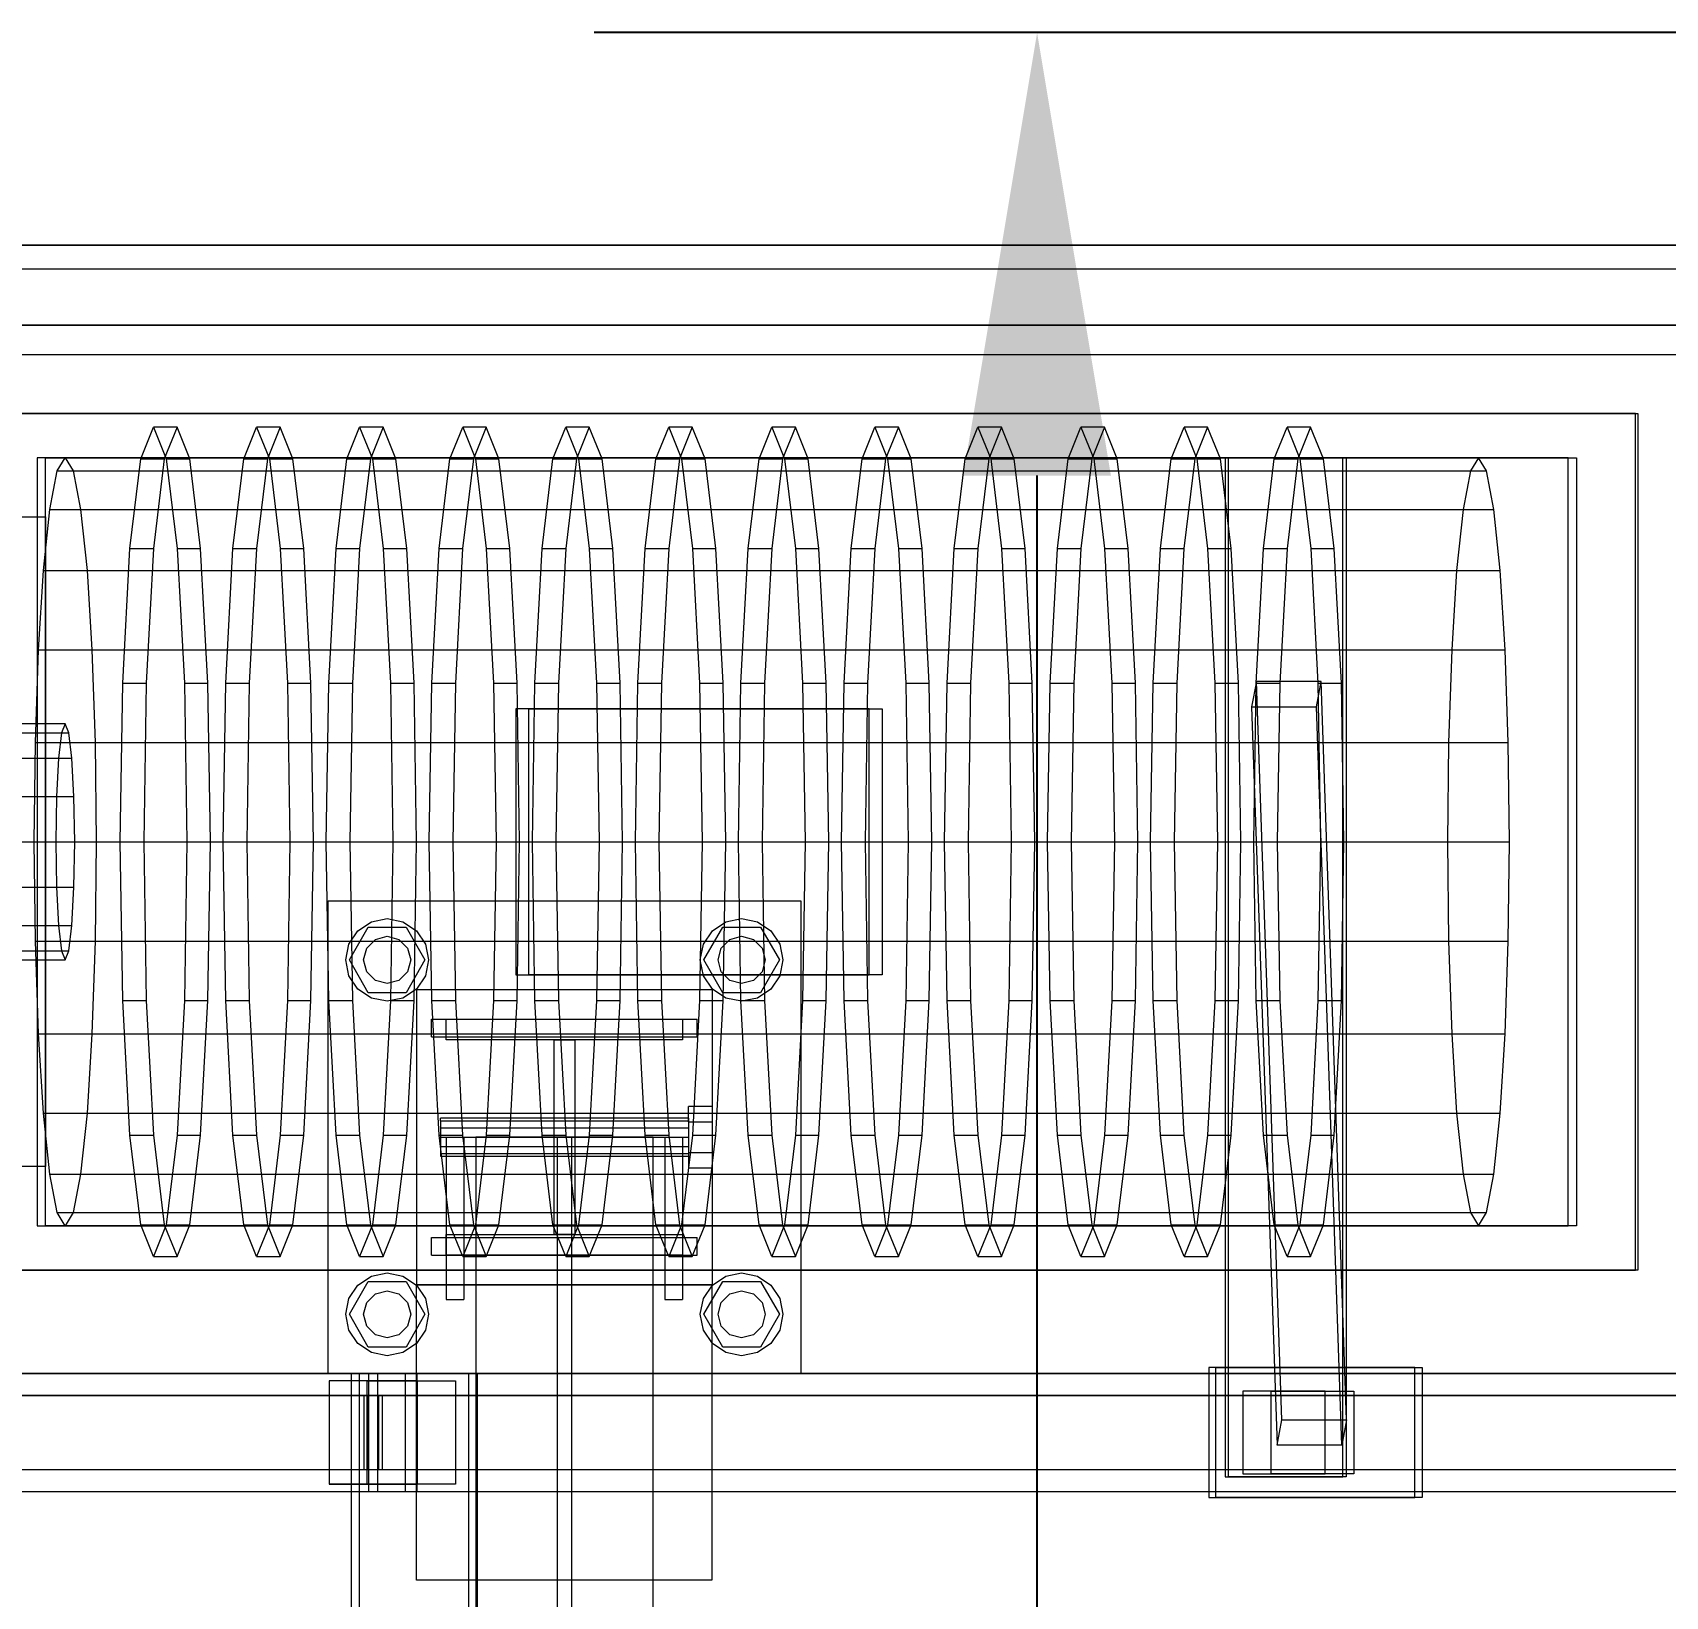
# Model space of a CAD drawing. Header units: millimetres. Extents: x -1970 to 34302, y -65268 to 6837.
# Drawn here: x 31088 to 31641, y -17726 to -17196 of the extents above; entities that cross this region are included whole.
import ezdxf

# ---------------------------------------------------------------- set-up
doc = ezdxf.new("R2010")
doc.units = ezdxf.units.MM
doc.layers.add('COTAS_P', color=1, linetype='Continuous', lineweight=0)
doc.layers.add('superior_C07', color=7, linetype='Continuous', lineweight=0)
doc.dimstyles.new('R19_100', dxfattribs={"dimtxt": 250, "dimasz": 150, "dimexe": 150, "dimexo": 80, "dimgap": 100, "dimtad": 1, "dimtih": 1, "dimtoh": 1, "dimdsep": 46, "dimcen": 0.09, "dimadec": 0, "dimazin": 0, "dimtfac": 1, "dimtdec": 4, "dimtofl": 0, "dimtmove": 0, "dimatfit": 3, "dimfxl": 1, "dimtolj": 1, "dimtzin": 0, "dimarcsym": 0})

# ---------------------------------------------------------------- blocks, each defined once
blk = doc.blocks.new('*D33')
at = {"layer": 'COTAS_P', "color": 0, "lineweight": -2, "transparency": 16777216}
for p, q in [((32048.08, -17196), (31278.08, -17196)), ((31428.08, -18654), (31428.08, -17346)), ((32048.08, -18804), (31278.08, -18804))]:
    blk.add_line(p, q, dxfattribs=at)
at = {"layer": 'COTAS_P', "color": 0, "transparency": 16777216}
for points in [[(31403.08, -17346), (31453.08, -17346), (31428.08, -17196)], [(31403.08, -18654), (31453.08, -18654), (31428.08, -18804)]]:
    blk.add_solid(points, dxfattribs=at)
at = {"layer": 'Defpoints', "color": 0, "transparency": 16777216}
for p in [(31428.08, -17196), (32128.08, -17196), (32128.08, -18804)]:
    blk.add_point(p, dxfattribs=at)

msp = doc.modelspace()

# ---------------------------------------------------------------- linework, layer by layer
at = {"layer": 'superior_C07'}
for p, q in [((30978.307, -17268), (31927.016, -17268)), ((31969.15, -17268), (31020.441, -17268)), ((30978.307, -17276), (31927.016, -17276)), ((31020.441, -17276), (31969.15, -17276)), ((30984.196, -17295), (31923.267, -17295)), ((31924.713, -17295), (30985.641, -17295)), ((31008.494, -17295), (31963.603, -17295)), ((31964.563, -17295), (31009.454, -17295)), ((30984.196, -17305), (31923.267, -17305)), ((30985.641, -17305), (31924.713, -17305)), ((31008.494, -17305), (31963.603, -17305)), ((31009.454, -17305), (31964.563, -17305)), ((31630.64, -17325), (30873.104, -17325)), ((30873.909, -17325), (31631.445, -17325)), ((31630.64, -17615), (31630.64, -17325)), ((31630.64, -17325), (31631.445, -17325)), ((31631.445, -17325), (31631.445, -17615)), ((31124.63, -17340.287), (31128.953, -17329.6)), ((31128.953, -17329.6), (31133.276, -17340.287)), ((31136.927, -17329.6), (31128.953, -17329.6)), ((31136.927, -17329.6), (31132.604, -17340.287)), ((31141.25, -17340.287), (31136.927, -17329.6)), ((31159.516, -17340.287), (31163.839, -17329.6)), ((31163.839, -17329.6), (31168.162, -17340.287)), ((31171.813, -17329.6), (31163.839, -17329.6)), ((31171.813, -17329.6), (31167.49, -17340.287)), ((31176.136, -17340.287), (31171.813, -17329.6)), ((31194.403, -17340.287), (31198.726, -17329.6)), ((31198.726, -17329.6), (31203.049, -17340.287)), ((31206.7, -17329.6), (31198.726, -17329.6)), ((31206.7, -17329.6), (31202.377, -17340.287)), ((31211.023, -17340.287), (31206.7, -17329.6)), ((31229.289, -17340.287), (31233.612, -17329.6)), ((31233.612, -17329.6), (31237.935, -17340.287)), ((31241.586, -17329.6), (31233.612, -17329.6)), ((31241.586, -17329.6), (31237.263, -17340.287)), ((31245.909, -17340.287), (31241.586, -17329.6)), ((31264.176, -17340.287), (31268.499, -17329.6)), ((31268.499, -17329.6), (31272.822, -17340.287)), ((31276.473, -17329.6), (31268.499, -17329.6)), ((31276.473, -17329.6), (31272.15, -17340.287)), ((31280.796, -17340.287), (31276.473, -17329.6)), ((31299.062, -17340.287), (31303.385, -17329.6)), ((31303.385, -17329.6), (31307.708, -17340.287)), ((31311.36, -17329.6), (31303.385, -17329.6)), ((31311.36, -17329.6), (31307.037, -17340.287)), ((31315.683, -17340.287), (31311.36, -17329.6)), ((31333.949, -17340.287), (31338.272, -17329.6)), ((31338.272, -17329.6), (31342.595, -17340.287)), ((31346.246, -17329.6), (31338.272, -17329.6)), ((31346.246, -17329.6), (31341.923, -17340.287)), ((31350.569, -17340.287), (31346.246, -17329.6)), ((31368.836, -17340.287), (31373.159, -17329.6)), ((31373.159, -17329.6), (31377.482, -17340.287)), ((31381.133, -17329.6), (31373.159, -17329.6)), ((31381.133, -17329.6), (31376.81, -17340.287)), ((31385.456, -17340.287), (31381.133, -17329.6)), ((31403.722, -17340.287), (31408.045, -17329.6)), ((31408.045, -17329.6), (31412.368, -17340.287)), ((31416.019, -17329.6), (31408.045, -17329.6)), ((31416.019, -17329.6), (31411.696, -17340.287)), ((31420.342, -17340.287), (31416.019, -17329.6)), ((31438.609, -17340.287), (31442.932, -17329.6)), ((31442.932, -17329.6), (31447.255, -17340.287)), ((31450.906, -17329.6), (31442.932, -17329.6)), ((31450.906, -17329.6), (31446.583, -17340.287)), ((31455.229, -17340.287), (31450.906, -17329.6)), ((31473.495, -17340.287), (31477.818, -17329.6)), ((31477.818, -17329.6), (31482.141, -17340.287)), ((31485.792, -17329.6), (31477.818, -17329.6)), ((31485.792, -17329.6), (31481.469, -17340.287)), ((31490.115, -17340.287), (31485.792, -17329.6)), ((31508.382, -17340.287), (31512.705, -17329.6)), ((31512.705, -17329.6), (31517.028, -17340.287)), ((31520.679, -17329.6), (31512.705, -17329.6)), ((31520.679, -17329.6), (31516.356, -17340.287)), ((31525.002, -17340.287), (31520.679, -17329.6)), ((31607.889, -17340), (31089.575, -17340)), ((31089.575, -17340), (31089.575, -17600)), ((31092.391, -17340), (31089.575, -17340)), ((31092.391, -17600), (31092.391, -17340)), ((31092.391, -17340), (31610.705, -17340)), ((31093.82, -17357.417), (31096.343, -17344.43)), ((31096.343, -17344.43), (31099.05, -17340)), ((31096.343, -17344.43), (31574.787, -17344.43)), ((31099.05, -17340), (31101.757, -17344.43)), ((31577.494, -17340), (31099.05, -17340)), ((31101.757, -17344.43), (31104.28, -17357.417)), ((31101.757, -17344.43), (31580.201, -17344.43)), ((31120.965, -17370.722), (31124.63, -17340.287)), ((31124.63, -17340.287), (31132.604, -17340.287)), ((31132.604, -17340.287), (31128.939, -17370.722)), ((31133.276, -17340.287), (31136.941, -17370.722)), ((31133.276, -17340.287), (31141.25, -17340.287)), ((31144.915, -17370.722), (31141.25, -17340.287)), ((31155.851, -17370.722), (31159.516, -17340.287)), ((31159.516, -17340.287), (31167.49, -17340.287)), ((31167.49, -17340.287), (31163.826, -17370.722)), ((31168.162, -17340.287), (31171.827, -17370.722)), ((31168.162, -17340.287), (31176.136, -17340.287)), ((31179.801, -17370.722), (31176.136, -17340.287)), ((31190.738, -17370.722), (31194.403, -17340.287)), ((31194.403, -17340.287), (31202.377, -17340.287)), ((31202.377, -17340.287), (31198.712, -17370.722)), ((31203.049, -17340.287), (31206.714, -17370.722)), ((31203.049, -17340.287), (31211.023, -17340.287)), ((31214.688, -17370.722), (31211.023, -17340.287)), ((31225.625, -17370.722), (31229.289, -17340.287)), ((31229.289, -17340.287), (31237.263, -17340.287)), ((31237.263, -17340.287), (31233.599, -17370.722)), ((31237.935, -17340.287), (31241.6, -17370.722)), ((31237.935, -17340.287), (31245.909, -17340.287)), ((31249.574, -17370.722), (31245.909, -17340.287)), ((31260.511, -17370.722), (31264.176, -17340.287)), ((31264.176, -17340.287), (31272.15, -17340.287)), ((31272.15, -17340.287), (31268.485, -17370.722)), ((31272.822, -17340.287), (31276.487, -17370.722)), ((31272.822, -17340.287), (31280.796, -17340.287)), ((31284.461, -17370.722), (31280.796, -17340.287)), ((31295.398, -17370.722), (31299.062, -17340.287)), ((31299.062, -17340.287), (31307.037, -17340.287)), ((31307.037, -17340.287), (31303.372, -17370.722)), ((31307.708, -17340.287), (31311.373, -17370.722)), ((31307.708, -17340.287), (31315.683, -17340.287)), ((31319.347, -17370.722), (31315.683, -17340.287)), ((31330.284, -17370.722), (31333.949, -17340.287)), ((31333.949, -17340.287), (31341.923, -17340.287)), ((31341.923, -17340.287), (31338.258, -17370.722)), ((31342.595, -17340.287), (31346.26, -17370.722)), ((31342.595, -17340.287), (31350.569, -17340.287)), ((31354.234, -17370.722), (31350.569, -17340.287)), ((31365.171, -17370.722), (31368.836, -17340.287)), ((31368.836, -17340.287), (31376.81, -17340.287)), ((31376.81, -17340.287), (31373.145, -17370.722)), ((31377.482, -17340.287), (31381.146, -17370.722)), ((31377.482, -17340.287), (31385.456, -17340.287)), ((31389.12, -17370.722), (31385.456, -17340.287)), ((31400.057, -17370.722), (31403.722, -17340.287)), ((31403.722, -17340.287), (31411.696, -17340.287)), ((31411.696, -17340.287), (31408.031, -17370.722)), ((31412.368, -17340.287), (31416.033, -17370.722)), ((31412.368, -17340.287), (31420.342, -17340.287)), ((31424.007, -17370.722), (31420.342, -17340.287)), ((31434.944, -17370.722), (31438.609, -17340.287)), ((31438.609, -17340.287), (31446.583, -17340.287)), ((31446.583, -17340.287), (31442.918, -17370.722)), ((31447.255, -17340.287), (31450.919, -17370.722)), ((31447.255, -17340.287), (31455.229, -17340.287)), ((31458.893, -17370.722), (31455.229, -17340.287)), ((31469.83, -17370.722), (31473.495, -17340.287)), ((31473.495, -17340.287), (31481.469, -17340.287)), ((31481.469, -17340.287), (31477.804, -17370.722)), ((31482.141, -17340.287), (31485.806, -17370.722)), ((31482.141, -17340.287), (31490.115, -17340.287)), ((31493.78, -17370.722), (31490.115, -17340.287)), ((31531.608, -17340), (31491.738, -17340)), ((31491.738, -17340), (31491.738, -17685)), ((31492.864, -17340), (31491.738, -17340)), ((31492.864, -17685), (31492.864, -17340)), ((31492.864, -17340), (31532.734, -17340)), ((31504.717, -17370.722), (31508.382, -17340.287)), ((31508.382, -17340.287), (31516.356, -17340.287)), ((31516.356, -17340.287), (31512.691, -17370.722)), ((31517.028, -17340.287), (31520.692, -17370.722)), ((31517.028, -17340.287), (31525.002, -17340.287)), ((31528.667, -17370.722), (31525.002, -17340.287)), ((31531.608, -17685), (31531.608, -17340)), ((31531.608, -17340), (31532.734, -17340)), ((31532.734, -17340), (31532.734, -17685)), ((31574.787, -17344.43), (31572.264, -17357.417)), ((31577.494, -17340), (31574.787, -17344.43)), ((31580.201, -17344.43), (31577.494, -17340)), ((31582.724, -17357.417), (31580.201, -17344.43)), ((31607.889, -17600), (31607.889, -17340)), ((31607.889, -17340), (31610.705, -17340)), ((31610.705, -17340), (31610.705, -17600)), ((30893.039, -17360), (31092.391, -17360)), ((31087.402, -17360), (31092.391, -17360)), ((31091.654, -17378.076), (31093.82, -17357.417)), ((31092.391, -17360), (31092.391, -17580)), ((31093.82, -17357.417), (31572.264, -17357.417)), ((31104.28, -17357.417), (31106.446, -17378.076)), ((31104.28, -17357.417), (31582.724, -17357.417)), ((31572.264, -17357.417), (31570.098, -17378.076)), ((31584.89, -17378.076), (31582.724, -17357.417)), ((31118.516, -17416.271), (31120.965, -17370.722)), ((31120.965, -17370.722), (31128.939, -17370.722)), ((31128.939, -17370.722), (31126.49, -17416.271)), ((31136.941, -17370.722), (31139.389, -17416.271)), ((31136.941, -17370.722), (31144.915, -17370.722)), ((31147.364, -17416.271), (31144.915, -17370.722)), ((31153.403, -17416.271), (31155.851, -17370.722)), ((31155.851, -17370.722), (31163.826, -17370.722)), ((31163.826, -17370.722), (31161.377, -17416.271)), ((31171.827, -17370.722), (31174.276, -17416.271)), ((31171.827, -17370.722), (31179.801, -17370.722)), ((31182.25, -17416.271), (31179.801, -17370.722)), ((31188.289, -17416.271), (31190.738, -17370.722)), ((31190.738, -17370.722), (31198.712, -17370.722)), ((31198.712, -17370.722), (31196.263, -17416.271)), ((31206.714, -17370.722), (31209.163, -17416.271)), ((31206.714, -17370.722), (31214.688, -17370.722)), ((31217.137, -17416.271), (31214.688, -17370.722)), ((31223.176, -17416.271), (31225.625, -17370.722)), ((31225.625, -17370.722), (31233.599, -17370.722)), ((31233.599, -17370.722), (31231.15, -17416.271)), ((31241.6, -17370.722), (31244.049, -17416.271)), ((31241.6, -17370.722), (31249.574, -17370.722)), ((31252.023, -17416.271), (31249.574, -17370.722)), ((31258.062, -17416.271), (31260.511, -17370.722)), ((31260.511, -17370.722), (31268.485, -17370.722)), ((31268.485, -17370.722), (31266.036, -17416.271)), ((31276.487, -17370.722), (31278.936, -17416.271)), ((31276.487, -17370.722), (31284.461, -17370.722)), ((31286.91, -17416.271), (31284.461, -17370.722)), ((31292.949, -17416.271), (31295.398, -17370.722)), ((31295.398, -17370.722), (31303.372, -17370.722)), ((31303.372, -17370.722), (31300.923, -17416.271)), ((31311.373, -17370.722), (31313.822, -17416.271)), ((31311.373, -17370.722), (31319.347, -17370.722)), ((31321.796, -17416.271), (31319.347, -17370.722)), ((31327.835, -17416.271), (31330.284, -17370.722)), ((31330.284, -17370.722), (31338.258, -17370.722)), ((31338.258, -17370.722), (31335.809, -17416.271)), ((31346.26, -17370.722), (31348.709, -17416.271)), ((31346.26, -17370.722), (31354.234, -17370.722)), ((31356.683, -17416.271), (31354.234, -17370.722)), ((31362.722, -17416.271), (31365.171, -17370.722)), ((31365.171, -17370.722), (31373.145, -17370.722)), ((31373.145, -17370.722), (31370.696, -17416.271)), ((31381.146, -17370.722), (31383.595, -17416.271)), ((31381.146, -17370.722), (31389.12, -17370.722)), ((31391.569, -17416.271), (31389.12, -17370.722)), ((31397.608, -17416.271), (31400.057, -17370.722)), ((31400.057, -17370.722), (31408.031, -17370.722)), ((31408.031, -17370.722), (31405.582, -17416.271)), ((31416.033, -17370.722), (31418.482, -17416.271)), ((31416.033, -17370.722), (31424.007, -17370.722)), ((31426.456, -17416.271), (31424.007, -17370.722)), ((31432.495, -17416.271), (31434.944, -17370.722)), ((31434.944, -17370.722), (31442.918, -17370.722)), ((31442.918, -17370.722), (31440.469, -17416.271)), ((31450.919, -17370.722), (31453.368, -17416.271)), ((31450.919, -17370.722), (31458.893, -17370.722)), ((31461.342, -17416.271), (31458.893, -17370.722)), ((31467.381, -17416.271), (31469.83, -17370.722)), ((31469.83, -17370.722), (31477.804, -17370.722)), ((31477.804, -17370.722), (31475.355, -17416.271)), ((31485.806, -17370.722), (31488.255, -17416.271)), ((31485.806, -17370.722), (31493.78, -17370.722)), ((31496.229, -17416.271), (31493.78, -17370.722)), ((31502.268, -17416.271), (31504.717, -17370.722)), ((31504.717, -17370.722), (31512.691, -17370.722)), ((31512.691, -17370.722), (31510.242, -17416.271)), ((31520.692, -17370.722), (31523.141, -17416.271)), ((31520.692, -17370.722), (31528.667, -17370.722)), ((31531.115, -17416.271), (31528.667, -17370.722)), ((31089.992, -17405), (31091.654, -17378.076)), ((31091.654, -17378.076), (31570.098, -17378.076)), ((31106.446, -17378.076), (31108.109, -17405)), ((31106.446, -17378.076), (31584.89, -17378.076)), ((31570.098, -17378.076), (31568.435, -17405)), ((31586.552, -17405), (31584.89, -17378.076)), ((31088.947, -17436.354), (31089.992, -17405)), ((31089.992, -17405), (31568.435, -17405)), ((31108.109, -17405), (31109.153, -17436.354)), ((31108.109, -17405), (31586.552, -17405)), ((31568.435, -17405), (31567.391, -17436.354)), ((31587.597, -17436.354), (31586.552, -17405)), ((31117.656, -17470), (31118.516, -17416.271)), ((31118.516, -17416.271), (31126.49, -17416.271)), ((31126.49, -17416.271), (31125.63, -17470)), ((31139.389, -17416.271), (31140.249, -17470)), ((31139.389, -17416.271), (31147.364, -17416.271)), ((31148.223, -17470), (31147.364, -17416.271)), ((31152.543, -17470), (31153.403, -17416.271)), ((31153.403, -17416.271), (31161.377, -17416.271)), ((31161.377, -17416.271), (31160.517, -17470)), ((31174.276, -17416.271), (31175.136, -17470)), ((31174.276, -17416.271), (31182.25, -17416.271)), ((31183.11, -17470), (31182.25, -17416.271)), ((31187.429, -17470), (31188.289, -17416.271)), ((31188.289, -17416.271), (31196.263, -17416.271)), ((31196.263, -17416.271), (31195.403, -17470)), ((31209.163, -17416.271), (31210.022, -17470)), ((31209.163, -17416.271), (31217.137, -17416.271)), ((31217.996, -17470), (31217.137, -17416.271)), ((31222.316, -17470), (31223.176, -17416.271)), ((31223.176, -17416.271), (31231.15, -17416.271)), ((31231.15, -17416.271), (31230.29, -17470)), ((31244.049, -17416.271), (31244.909, -17470)), ((31244.049, -17416.271), (31252.023, -17416.271)), ((31252.883, -17470), (31252.023, -17416.271)), ((31257.202, -17470), (31258.062, -17416.271)), ((31258.062, -17416.271), (31266.036, -17416.271)), ((31266.036, -17416.271), (31265.176, -17470)), ((31278.936, -17416.271), (31279.795, -17470)), ((31278.936, -17416.271), (31286.91, -17416.271)), ((31287.77, -17470), (31286.91, -17416.271)), ((31292.089, -17470), (31292.949, -17416.271)), ((31292.949, -17416.271), (31300.923, -17416.271)), ((31300.923, -17416.271), (31300.063, -17470)), ((31313.822, -17416.271), (31314.682, -17470)), ((31313.822, -17416.271), (31321.796, -17416.271)), ((31322.656, -17470), (31321.796, -17416.271)), ((31326.975, -17470), (31327.835, -17416.271)), ((31327.835, -17416.271), (31335.809, -17416.271)), ((31335.809, -17416.271), (31334.949, -17470)), ((31348.709, -17416.271), (31349.569, -17470)), ((31348.709, -17416.271), (31356.683, -17416.271)), ((31357.543, -17470), (31356.683, -17416.271)), ((31361.862, -17470), (31362.722, -17416.271)), ((31362.722, -17416.271), (31370.696, -17416.271)), ((31370.696, -17416.271), (31369.836, -17470)), ((31383.595, -17416.271), (31384.455, -17470)), ((31383.595, -17416.271), (31391.569, -17416.271)), ((31392.429, -17470), (31391.569, -17416.271)), ((31396.748, -17470), (31397.608, -17416.271)), ((31397.608, -17416.271), (31405.582, -17416.271)), ((31405.582, -17416.271), (31404.723, -17470)), ((31418.482, -17416.271), (31419.342, -17470)), ((31418.482, -17416.271), (31426.456, -17416.271)), ((31427.316, -17470), (31426.456, -17416.271)), ((31431.635, -17470), (31432.495, -17416.271)), ((31432.495, -17416.271), (31440.469, -17416.271)), ((31440.469, -17416.271), (31439.609, -17470)), ((31453.368, -17416.271), (31454.228, -17470)), ((31453.368, -17416.271), (31461.342, -17416.271)), ((31462.202, -17470), (31461.342, -17416.271)), ((31466.522, -17470), (31467.381, -17416.271)), ((31467.381, -17416.271), (31475.355, -17416.271)), ((31475.355, -17416.271), (31474.496, -17470)), ((31488.255, -17416.271), (31489.115, -17470)), ((31488.255, -17416.271), (31496.229, -17416.271)), ((31497.089, -17470), (31496.229, -17416.271)), ((31502.327, -17415.672), (31500.699, -17424.328)), ((31501.408, -17470), (31502.268, -17416.271)), ((31502.268, -17416.271), (31510.242, -17416.271)), ((31524.255, -17415.672), (31502.327, -17415.672)), ((31510.936, -17665.672), (31502.327, -17415.672)), ((31510.242, -17416.271), (31509.382, -17470)), ((31522.628, -17424.328), (31524.255, -17415.672)), ((31523.141, -17416.271), (31524.001, -17470)), ((31523.141, -17416.271), (31531.115, -17416.271)), ((31532.865, -17665.672), (31524.255, -17415.672)), ((31531.975, -17470), (31531.115, -17416.271)), ((31371.231, -17425), (31251.62, -17425)), ((31251.62, -17425), (31251.62, -17515)), ((31256.046, -17425), (31251.62, -17425)), ((31256.046, -17515), (31256.046, -17425)), ((31256.046, -17425), (31375.657, -17425)), ((31371.231, -17515), (31371.231, -17425)), ((31371.231, -17425), (31375.657, -17425)), ((31375.657, -17425), (31375.657, -17515)), ((31500.699, -17424.328), (31522.628, -17424.328)), ((31500.699, -17424.328), (31509.309, -17674.328)), ((31531.237, -17674.328), (31522.628, -17424.328)), ((31099.05, -17430), (31029.277, -17430)), ((31099.05, -17430), (31097.818, -17433.045)), ((31100.282, -17433.045), (31099.05, -17430)), ((31028.045, -17433.045), (31097.818, -17433.045)), ((31030.509, -17433.045), (31100.282, -17433.045)), ((31088.59, -17470), (31088.947, -17436.354)), ((31088.947, -17436.354), (31567.391, -17436.354)), ((31097.818, -17433.045), (31096.774, -17441.716)), ((31101.326, -17441.716), (31100.282, -17433.045)), ((31109.153, -17436.354), (31109.51, -17470)), ((31109.153, -17436.354), (31587.597, -17436.354)), ((31567.391, -17436.354), (31567.034, -17470)), ((31587.954, -17470), (31587.597, -17436.354)), ((31027.001, -17441.716), (31096.774, -17441.716)), ((31031.553, -17441.716), (31101.326, -17441.716)), ((31096.774, -17441.716), (31096.077, -17454.693)), ((31102.023, -17454.693), (31101.326, -17441.716)), ((31026.304, -17454.693), (31096.077, -17454.693)), ((31032.25, -17454.693), (31102.023, -17454.693)), ((31096.077, -17454.693), (31095.832, -17470)), ((31102.268, -17470), (31102.023, -17454.693)), ((31026.059, -17470), (31095.832, -17470)), ((31032.495, -17470), (31102.268, -17470)), ((31088.947, -17503.646), (31088.59, -17470)), ((31088.59, -17470), (31567.034, -17470)), ((31095.832, -17470), (31096.077, -17485.307)), ((31102.023, -17485.307), (31102.268, -17470)), ((31109.51, -17470), (31109.153, -17503.646)), ((31109.51, -17470), (31587.954, -17470)), ((31118.516, -17523.729), (31117.656, -17470)), ((31117.656, -17470), (31125.63, -17470)), ((31125.63, -17470), (31126.49, -17523.729)), ((31140.249, -17470), (31139.389, -17523.729)), ((31140.249, -17470), (31148.223, -17470)), ((31147.364, -17523.729), (31148.223, -17470)), ((31153.403, -17523.729), (31152.543, -17470)), ((31152.543, -17470), (31160.517, -17470)), ((31160.517, -17470), (31161.377, -17523.729)), ((31175.136, -17470), (31174.276, -17523.729)), ((31175.136, -17470), (31183.11, -17470)), ((31182.25, -17523.729), (31183.11, -17470)), ((31188.289, -17523.729), (31187.429, -17470)), ((31187.429, -17470), (31195.403, -17470)), ((31195.403, -17470), (31196.263, -17523.729)), ((31210.022, -17470), (31209.163, -17523.729)), ((31210.022, -17470), (31217.996, -17470)), ((31217.137, -17523.729), (31217.996, -17470)), ((31223.176, -17523.729), (31222.316, -17470)), ((31222.316, -17470), (31230.29, -17470)), ((31230.29, -17470), (31231.15, -17523.729)), ((31244.909, -17470), (31244.049, -17523.729)), ((31244.909, -17470), (31252.883, -17470)), ((31252.023, -17523.729), (31252.883, -17470)), ((31258.062, -17523.729), (31257.202, -17470)), ((31257.202, -17470), (31265.176, -17470)), ((31265.176, -17470), (31266.036, -17523.729)), ((31279.795, -17470), (31278.936, -17523.729)), ((31279.795, -17470), (31287.77, -17470)), ((31286.91, -17523.729), (31287.77, -17470)), ((31292.949, -17523.729), (31292.089, -17470)), ((31292.089, -17470), (31300.063, -17470)), ((31300.063, -17470), (31300.923, -17523.729)), ((31314.682, -17470), (31313.822, -17523.729)), ((31314.682, -17470), (31322.656, -17470)), ((31321.796, -17523.729), (31322.656, -17470)), ((31327.835, -17523.729), (31326.975, -17470)), ((31326.975, -17470), (31334.949, -17470)), ((31334.949, -17470), (31335.809, -17523.729)), ((31349.569, -17470), (31348.709, -17523.729)), ((31349.569, -17470), (31357.543, -17470)), ((31356.683, -17523.729), (31357.543, -17470)), ((31362.722, -17523.729), (31361.862, -17470)), ((31361.862, -17470), (31369.836, -17470)), ((31369.836, -17470), (31370.696, -17523.729)), ((31384.455, -17470), (31383.595, -17523.729)), ((31384.455, -17470), (31392.429, -17470)), ((31391.569, -17523.729), (31392.429, -17470)), ((31397.608, -17523.729), (31396.748, -17470)), ((31396.748, -17470), (31404.723, -17470)), ((31404.723, -17470), (31405.582, -17523.729)), ((31419.342, -17470), (31418.482, -17523.729)), ((31419.342, -17470), (31427.316, -17470)), ((31426.456, -17523.729), (31427.316, -17470)), ((31432.495, -17523.729), (31431.635, -17470)), ((31431.635, -17470), (31439.609, -17470)), ((31439.609, -17470), (31440.469, -17523.729)), ((31454.228, -17470), (31453.368, -17523.729)), ((31454.228, -17470), (31462.202, -17470)), ((31461.342, -17523.729), (31462.202, -17470)), ((31467.381, -17523.729), (31466.522, -17470)), ((31466.522, -17470), (31474.496, -17470)), ((31474.496, -17470), (31475.355, -17523.729)), ((31489.115, -17470), (31488.255, -17523.729)), ((31489.115, -17470), (31497.089, -17470)), ((31496.229, -17523.729), (31497.089, -17470)), ((31502.268, -17523.729), (31501.408, -17470)), ((31501.408, -17470), (31509.382, -17470)), ((31509.382, -17470), (31510.242, -17523.729)), ((31524.001, -17470), (31523.141, -17523.729)), ((31524.001, -17470), (31531.975, -17470)), ((31531.115, -17523.729), (31531.975, -17470)), ((31567.034, -17470), (31567.391, -17503.646)), ((31587.597, -17503.646), (31587.954, -17470)), ((31026.304, -17485.307), (31096.077, -17485.307)), ((31032.25, -17485.307), (31102.023, -17485.307)), ((31096.077, -17485.307), (31096.774, -17498.284)), ((31101.326, -17498.284), (31102.023, -17485.307)), ((31188.054, -17650), (31188.054, -17490)), ((31188.054, -17490), (31348.054, -17490)), ((31348.054, -17490), (31348.054, -17650)), ((31027.001, -17498.284), (31096.774, -17498.284)), ((31031.553, -17498.284), (31101.326, -17498.284)), ((31096.774, -17498.284), (31097.818, -17506.955)), ((31100.282, -17506.955), (31101.326, -17498.284)), ((31195.254, -17510), (31201.654, -17498.915)), ((31198.154, -17500.101), (31202.696, -17497.066)), ((31201.654, -17498.915), (31214.454, -17498.915)), ((31202.696, -17497.066), (31208.054, -17496)), ((31208.054, -17496), (31213.411, -17497.066)), ((31213.411, -17497.066), (31217.953, -17500.101)), ((31214.454, -17498.915), (31220.854, -17510)), ((31315.254, -17510), (31321.654, -17498.915)), ((31318.154, -17500.101), (31322.696, -17497.066)), ((31321.654, -17498.915), (31334.454, -17498.915)), ((31322.696, -17497.066), (31328.054, -17496)), ((31328.054, -17496), (31333.411, -17497.066)), ((31333.411, -17497.066), (31337.953, -17500.101)), ((31334.454, -17498.915), (31340.854, -17510)), ((31089.992, -17535), (31088.947, -17503.646)), ((31088.947, -17503.646), (31567.391, -17503.646)), ((31109.153, -17503.646), (31108.109, -17535)), ((31109.153, -17503.646), (31587.597, -17503.646)), ((31194.054, -17510), (31195.12, -17504.642)), ((31195.12, -17504.642), (31198.154, -17500.101)), ((31201.126, -17506), (31204.054, -17503.072)), ((31204.054, -17503.072), (31208.054, -17502)), ((31208.054, -17502), (31212.054, -17503.072)), ((31212.054, -17503.072), (31214.982, -17506)), ((31217.953, -17500.101), (31220.988, -17504.642)), ((31220.988, -17504.642), (31222.054, -17510)), ((31314.054, -17510), (31315.12, -17504.642)), ((31315.12, -17504.642), (31318.154, -17500.101)), ((31321.126, -17506), (31324.054, -17503.072)), ((31324.054, -17503.072), (31328.054, -17502)), ((31328.054, -17502), (31332.054, -17503.072)), ((31332.054, -17503.072), (31334.982, -17506)), ((31337.953, -17500.101), (31340.988, -17504.642)), ((31340.988, -17504.642), (31342.054, -17510)), ((31567.391, -17503.646), (31568.435, -17535)), ((31586.552, -17535), (31587.597, -17503.646)), ((31028.045, -17506.955), (31097.818, -17506.955)), ((31029.277, -17510), (31099.05, -17510)), ((31030.509, -17506.955), (31100.282, -17506.955)), ((31097.818, -17506.955), (31099.05, -17510)), ((31099.05, -17510), (31100.282, -17506.955)), ((31195.12, -17515.358), (31194.054, -17510)), ((31201.654, -17521.085), (31195.254, -17510)), ((31200.054, -17510), (31201.126, -17506)), ((31201.126, -17514), (31200.054, -17510)), ((31220.854, -17510), (31214.454, -17521.085)), ((31214.982, -17506), (31216.054, -17510)), ((31216.054, -17510), (31214.982, -17514)), ((31222.054, -17510), (31220.988, -17515.358)), ((31315.12, -17515.358), (31314.054, -17510)), ((31321.654, -17521.085), (31315.254, -17510)), ((31320.054, -17510), (31321.126, -17506)), ((31321.126, -17514), (31320.054, -17510)), ((31340.854, -17510), (31334.454, -17521.085)), ((31334.982, -17506), (31336.054, -17510)), ((31336.054, -17510), (31334.982, -17514)), ((31342.054, -17510), (31340.988, -17515.358)), ((31198.154, -17519.899), (31195.12, -17515.358)), ((31204.054, -17516.928), (31201.126, -17514)), ((31214.982, -17514), (31212.054, -17516.928)), ((31220.988, -17515.358), (31217.953, -17519.899)), ((31251.62, -17515), (31371.231, -17515)), ((31251.62, -17515), (31256.046, -17515)), ((31375.657, -17515), (31256.046, -17515)), ((31318.154, -17519.899), (31315.12, -17515.358)), ((31324.054, -17516.928), (31321.126, -17514)), ((31334.982, -17514), (31332.054, -17516.928)), ((31340.988, -17515.358), (31337.953, -17519.899)), ((31375.657, -17515), (31371.231, -17515)), ((31202.696, -17522.934), (31198.154, -17519.899)), ((31214.454, -17521.085), (31201.654, -17521.085)), ((31208.054, -17518), (31204.054, -17516.928)), ((31212.054, -17516.928), (31208.054, -17518)), ((31217.953, -17519.899), (31213.411, -17522.934)), ((31218.054, -17620), (31218.054, -17520)), ((31218.054, -17520), (31318.054, -17520)), ((31318.054, -17520), (31318.054, -17620)), ((31322.696, -17522.934), (31318.154, -17519.899)), ((31334.454, -17521.085), (31321.654, -17521.085)), ((31328.054, -17518), (31324.054, -17516.928)), ((31332.054, -17516.928), (31328.054, -17518)), ((31337.953, -17519.899), (31333.411, -17522.934)), ((31120.965, -17569.278), (31118.516, -17523.729)), ((31118.516, -17523.729), (31126.49, -17523.729)), ((31126.49, -17523.729), (31128.939, -17569.278)), ((31139.389, -17523.729), (31136.941, -17569.278)), ((31139.389, -17523.729), (31147.364, -17523.729)), ((31144.915, -17569.278), (31147.364, -17523.729)), ((31155.851, -17569.278), (31153.403, -17523.729)), ((31153.403, -17523.729), (31161.377, -17523.729)), ((31161.377, -17523.729), (31163.826, -17569.278)), ((31174.276, -17523.729), (31171.827, -17569.278)), ((31174.276, -17523.729), (31182.25, -17523.729)), ((31179.801, -17569.278), (31182.25, -17523.729)), ((31190.738, -17569.278), (31188.289, -17523.729)), ((31188.289, -17523.729), (31196.263, -17523.729)), ((31196.263, -17523.729), (31198.712, -17569.278)), ((31208.054, -17524), (31202.696, -17522.934)), ((31209.163, -17523.729), (31206.714, -17569.278)), ((31213.411, -17522.934), (31208.054, -17524)), ((31209.163, -17523.729), (31217.137, -17523.729)), ((31214.688, -17569.278), (31217.137, -17523.729)), ((31225.625, -17569.278), (31223.176, -17523.729)), ((31223.176, -17523.729), (31231.15, -17523.729)), ((31231.15, -17523.729), (31233.599, -17569.278)), ((31244.049, -17523.729), (31241.6, -17569.278)), ((31244.049, -17523.729), (31252.023, -17523.729)), ((31249.574, -17569.278), (31252.023, -17523.729)), ((31260.511, -17569.278), (31258.062, -17523.729)), ((31258.062, -17523.729), (31266.036, -17523.729)), ((31266.036, -17523.729), (31268.485, -17569.278)), ((31278.936, -17523.729), (31276.487, -17569.278)), ((31278.936, -17523.729), (31286.91, -17523.729)), ((31284.461, -17569.278), (31286.91, -17523.729)), ((31295.398, -17569.278), (31292.949, -17523.729)), ((31292.949, -17523.729), (31300.923, -17523.729)), ((31300.923, -17523.729), (31303.372, -17569.278)), ((31313.822, -17523.729), (31311.373, -17569.278)), ((31313.822, -17523.729), (31321.796, -17523.729)), ((31319.347, -17569.278), (31321.796, -17523.729)), ((31328.054, -17524), (31322.696, -17522.934)), ((31330.284, -17569.278), (31327.835, -17523.729)), ((31327.835, -17523.729), (31335.809, -17523.729)), ((31333.411, -17522.934), (31328.054, -17524)), ((31335.809, -17523.729), (31338.258, -17569.278)), ((31348.709, -17523.729), (31346.26, -17569.278)), ((31348.709, -17523.729), (31356.683, -17523.729)), ((31354.234, -17569.278), (31356.683, -17523.729)), ((31365.171, -17569.278), (31362.722, -17523.729)), ((31362.722, -17523.729), (31370.696, -17523.729)), ((31370.696, -17523.729), (31373.145, -17569.278)), ((31383.595, -17523.729), (31381.146, -17569.278)), ((31383.595, -17523.729), (31391.569, -17523.729)), ((31389.12, -17569.278), (31391.569, -17523.729)), ((31400.057, -17569.278), (31397.608, -17523.729)), ((31397.608, -17523.729), (31405.582, -17523.729)), ((31405.582, -17523.729), (31408.031, -17569.278)), ((31418.482, -17523.729), (31416.033, -17569.278)), ((31418.482, -17523.729), (31426.456, -17523.729)), ((31424.007, -17569.278), (31426.456, -17523.729)), ((31434.944, -17569.278), (31432.495, -17523.729)), ((31432.495, -17523.729), (31440.469, -17523.729)), ((31440.469, -17523.729), (31442.918, -17569.278)), ((31453.368, -17523.729), (31450.919, -17569.278)), ((31453.368, -17523.729), (31461.342, -17523.729)), ((31458.893, -17569.278), (31461.342, -17523.729)), ((31469.83, -17569.278), (31467.381, -17523.729)), ((31467.381, -17523.729), (31475.355, -17523.729)), ((31475.355, -17523.729), (31477.804, -17569.278)), ((31488.255, -17523.729), (31485.806, -17569.278)), ((31488.255, -17523.729), (31496.229, -17523.729)), ((31493.78, -17569.278), (31496.229, -17523.729)), ((31504.717, -17569.278), (31502.268, -17523.729)), ((31502.268, -17523.729), (31510.242, -17523.729)), ((31510.242, -17523.729), (31512.691, -17569.278)), ((31523.141, -17523.729), (31520.692, -17569.278)), ((31523.141, -17523.729), (31531.115, -17523.729)), ((31528.667, -17569.278), (31531.115, -17523.729)), ((31223.054, -17530), (31313.054, -17530)), ((31223.054, -17536), (31223.054, -17530)), ((31228.054, -17537), (31228.054, -17530)), ((31228.054, -17530), (31308.054, -17530)), ((31308.054, -17530), (31308.054, -17537)), ((31313.054, -17536), (31313.054, -17530)), ((31091.654, -17561.924), (31089.992, -17535)), ((31089.992, -17535), (31568.435, -17535)), ((31108.109, -17535), (31106.446, -17561.924)), ((31108.109, -17535), (31586.552, -17535)), ((31223.054, -17536), (31313.054, -17536)), ((31308.054, -17537), (31228.054, -17537)), ((31264.554, -17603), (31264.554, -17537)), ((31264.554, -17537), (31271.554, -17537)), ((31271.554, -17537), (31271.554, -17603)), ((31568.435, -17535), (31570.098, -17561.924)), ((31584.89, -17561.924), (31586.552, -17535)), ((31310.054, -17564.8), (31310.054, -17559.6)), ((31318.054, -17559.6), (31310.054, -17559.6)), ((31318.054, -17559.6), (31318.054, -17564.8)), ((31093.82, -17582.583), (31091.654, -17561.924)), ((31091.654, -17561.924), (31570.098, -17561.924)), ((31106.446, -17561.924), (31104.28, -17582.583)), ((31106.446, -17561.924), (31584.89, -17561.924)), ((31226.054, -17564.457), (31226.054, -17563.6)), ((31310.054, -17563.6), (31226.054, -17563.6)), ((31226.054, -17564.457), (31226.054, -17566.8)), ((31226.054, -17564.457), (31310.054, -17564.457)), ((31310.054, -17563.6), (31310.054, -17564.457)), ((31310.054, -17564.457), (31310.054, -17566.8)), ((31310.054, -17564.8), (31310.054, -17575.2)), ((31310.054, -17564.8), (31318.054, -17564.8)), ((31318.054, -17564.8), (31318.054, -17575.2)), ((31570.098, -17561.924), (31572.264, -17582.583)), ((31582.724, -17582.583), (31584.89, -17561.924)), ((31124.63, -17599.713), (31120.965, -17569.278)), ((31120.965, -17569.278), (31128.939, -17569.278)), ((31128.939, -17569.278), (31132.604, -17599.713)), ((31136.941, -17569.278), (31133.276, -17599.713)), ((31136.941, -17569.278), (31144.915, -17569.278)), ((31141.25, -17599.713), (31144.915, -17569.278)), ((31159.516, -17599.713), (31155.851, -17569.278)), ((31155.851, -17569.278), (31163.826, -17569.278)), ((31163.826, -17569.278), (31167.49, -17599.713)), ((31171.827, -17569.278), (31168.162, -17599.713)), ((31171.827, -17569.278), (31179.801, -17569.278)), ((31176.136, -17599.713), (31179.801, -17569.278)), ((31194.403, -17599.713), (31190.738, -17569.278)), ((31190.738, -17569.278), (31198.712, -17569.278)), ((31198.712, -17569.278), (31202.377, -17599.713)), ((31206.714, -17569.278), (31203.049, -17599.713)), ((31206.714, -17569.278), (31214.688, -17569.278)), ((31211.023, -17599.713), (31214.688, -17569.278)), ((31229.289, -17599.713), (31225.625, -17569.278)), ((31225.625, -17569.278), (31233.599, -17569.278)), ((31226.054, -17566.8), (31226.054, -17570)), ((31226.054, -17566.8), (31310.054, -17566.8)), ((31226.054, -17570), (31226.054, -17573.2)), ((31226.054, -17570), (31310.054, -17570)), ((31228.054, -17570), (31228.054, -17625)), ((31228.054, -17570), (31234.054, -17570)), ((31233.599, -17569.278), (31237.263, -17599.713)), ((31234.054, -17570), (31234.054, -17625)), ((31241.6, -17569.278), (31237.935, -17599.713)), ((31298.054, -17570), (31238.054, -17570)), ((31238.054, -17570), (31238.054, -18430)), ((31241.6, -17569.278), (31249.574, -17569.278)), ((31245.909, -17599.713), (31249.574, -17569.278)), ((31264.176, -17599.713), (31260.511, -17569.278)), ((31260.511, -17569.278), (31268.485, -17569.278)), ((31270.554, -17570), (31265.554, -17570)), ((31265.554, -17570), (31265.554, -18430)), ((31268.485, -17569.278), (31272.15, -17599.713)), ((31270.554, -18430), (31270.554, -17570)), ((31276.487, -17569.278), (31272.822, -17599.713)), ((31276.487, -17569.278), (31284.461, -17569.278)), ((31280.796, -17599.713), (31284.461, -17569.278)), ((31299.062, -17599.713), (31295.398, -17569.278)), ((31295.398, -17569.278), (31303.372, -17569.278)), ((31298.054, -18430), (31298.054, -17570)), ((31302.054, -17570), (31302.054, -17625)), ((31302.054, -17570), (31308.054, -17570)), ((31303.372, -17569.278), (31307.037, -17599.713)), ((31311.373, -17569.278), (31307.708, -17599.713)), ((31308.054, -17570), (31308.054, -17625)), ((31310.054, -17566.8), (31310.054, -17570)), ((31310.054, -17570), (31310.054, -17573.2)), ((31311.373, -17569.278), (31319.347, -17569.278)), ((31315.683, -17599.713), (31319.347, -17569.278)), ((31333.949, -17599.713), (31330.284, -17569.278)), ((31330.284, -17569.278), (31338.258, -17569.278)), ((31338.258, -17569.278), (31341.923, -17599.713)), ((31346.26, -17569.278), (31342.595, -17599.713)), ((31346.26, -17569.278), (31354.234, -17569.278)), ((31350.569, -17599.713), (31354.234, -17569.278)), ((31368.836, -17599.713), (31365.171, -17569.278)), ((31365.171, -17569.278), (31373.145, -17569.278)), ((31373.145, -17569.278), (31376.81, -17599.713)), ((31381.146, -17569.278), (31377.482, -17599.713)), ((31381.146, -17569.278), (31389.12, -17569.278)), ((31385.456, -17599.713), (31389.12, -17569.278)), ((31403.722, -17599.713), (31400.057, -17569.278)), ((31400.057, -17569.278), (31408.031, -17569.278)), ((31408.031, -17569.278), (31411.696, -17599.713)), ((31416.033, -17569.278), (31412.368, -17599.713)), ((31416.033, -17569.278), (31424.007, -17569.278)), ((31420.342, -17599.713), (31424.007, -17569.278)), ((31438.609, -17599.713), (31434.944, -17569.278)), ((31434.944, -17569.278), (31442.918, -17569.278)), ((31442.918, -17569.278), (31446.583, -17599.713)), ((31450.919, -17569.278), (31447.255, -17599.713)), ((31450.919, -17569.278), (31458.893, -17569.278)), ((31455.229, -17599.713), (31458.893, -17569.278)), ((31473.495, -17599.713), (31469.83, -17569.278)), ((31469.83, -17569.278), (31477.804, -17569.278)), ((31477.804, -17569.278), (31481.469, -17599.713)), ((31485.806, -17569.278), (31482.141, -17599.713)), ((31485.806, -17569.278), (31493.78, -17569.278)), ((31490.115, -17599.713), (31493.78, -17569.278)), ((31508.382, -17599.713), (31504.717, -17569.278)), ((31504.717, -17569.278), (31512.691, -17569.278)), ((31512.691, -17569.278), (31516.356, -17599.713)), ((31520.692, -17569.278), (31517.028, -17599.713)), ((31520.692, -17569.278), (31528.667, -17569.278)), ((31525.002, -17599.713), (31528.667, -17569.278)), ((31226.054, -17573.2), (31226.054, -17575.543)), ((31226.054, -17573.2), (31310.054, -17573.2)), ((31226.054, -17575.543), (31226.054, -17576.4)), ((31226.054, -17575.543), (31310.054, -17575.543)), ((31226.054, -17576.4), (31310.054, -17576.4)), ((31310.054, -17573.2), (31310.054, -17575.543)), ((31310.054, -17575.2), (31310.054, -17580.4)), ((31310.054, -17575.2), (31318.054, -17575.2)), ((31310.054, -17575.543), (31310.054, -17576.4)), ((31318.054, -17575.2), (31318.054, -17580.4)), ((31092.391, -17580), (30893.039, -17580)), ((31092.391, -17580), (31087.402, -17580)), ((31310.054, -17580.4), (31318.054, -17580.4)), ((31096.343, -17595.57), (31093.82, -17582.583)), ((31093.82, -17582.583), (31572.264, -17582.583)), ((31104.28, -17582.583), (31101.757, -17595.57)), ((31104.28, -17582.583), (31582.724, -17582.583)), ((31572.264, -17582.583), (31574.787, -17595.57)), ((31580.201, -17595.57), (31582.724, -17582.583)), ((31099.05, -17600), (31096.343, -17595.57)), ((31096.343, -17595.57), (31574.787, -17595.57)), ((31101.757, -17595.57), (31099.05, -17600)), ((31101.757, -17595.57), (31580.201, -17595.57)), ((31574.787, -17595.57), (31577.494, -17600)), ((31577.494, -17600), (31580.201, -17595.57)), ((31089.575, -17600), (31607.889, -17600)), ((31089.575, -17600), (31092.391, -17600)), ((31610.705, -17600), (31092.391, -17600)), ((31099.05, -17600), (31577.494, -17600)), ((31128.953, -17610.4), (31124.63, -17599.713)), ((31124.63, -17599.713), (31132.604, -17599.713)), ((31133.276, -17599.713), (31128.953, -17610.4)), ((31132.604, -17599.713), (31136.927, -17610.4)), ((31133.276, -17599.713), (31141.25, -17599.713)), ((31136.927, -17610.4), (31141.25, -17599.713)), ((31163.839, -17610.4), (31159.516, -17599.713)), ((31159.516, -17599.713), (31167.49, -17599.713)), ((31168.162, -17599.713), (31163.839, -17610.4)), ((31167.49, -17599.713), (31171.813, -17610.4)), ((31168.162, -17599.713), (31176.136, -17599.713)), ((31171.813, -17610.4), (31176.136, -17599.713)), ((31198.726, -17610.4), (31194.403, -17599.713)), ((31194.403, -17599.713), (31202.377, -17599.713)), ((31203.049, -17599.713), (31198.726, -17610.4)), ((31202.377, -17599.713), (31206.7, -17610.4)), ((31203.049, -17599.713), (31211.023, -17599.713)), ((31206.7, -17610.4), (31211.023, -17599.713)), ((31223.054, -17604), (31313.054, -17604)), ((31223.054, -17610), (31223.054, -17604)), ((31228.054, -17610), (31228.054, -17603)), ((31228.054, -17603), (31308.054, -17603)), ((31233.612, -17610.4), (31229.289, -17599.713)), ((31229.289, -17599.713), (31237.263, -17599.713)), ((31237.935, -17599.713), (31233.612, -17610.4)), ((31237.263, -17599.713), (31241.586, -17610.4)), ((31237.935, -17599.713), (31245.909, -17599.713)), ((31241.586, -17610.4), (31245.909, -17599.713)), ((31268.499, -17610.4), (31264.176, -17599.713)), ((31264.176, -17599.713), (31272.15, -17599.713)), ((31271.554, -17603), (31264.554, -17603)), ((31272.822, -17599.713), (31268.499, -17610.4)), ((31272.15, -17599.713), (31276.473, -17610.4)), ((31272.822, -17599.713), (31280.796, -17599.713)), ((31276.473, -17610.4), (31280.796, -17599.713)), ((31303.385, -17610.4), (31299.062, -17599.713)), ((31299.062, -17599.713), (31307.037, -17599.713)), ((31307.708, -17599.713), (31303.385, -17610.4)), ((31307.037, -17599.713), (31311.36, -17610.4)), ((31307.708, -17599.713), (31315.683, -17599.713)), ((31308.054, -17603), (31308.054, -17610)), ((31311.36, -17610.4), (31315.683, -17599.713)), ((31313.054, -17610), (31313.054, -17604)), ((31338.272, -17610.4), (31333.949, -17599.713)), ((31333.949, -17599.713), (31341.923, -17599.713)), ((31342.595, -17599.713), (31338.272, -17610.4)), ((31341.923, -17599.713), (31346.246, -17610.4)), ((31342.595, -17599.713), (31350.569, -17599.713)), ((31346.246, -17610.4), (31350.569, -17599.713)), ((31373.159, -17610.4), (31368.836, -17599.713)), ((31368.836, -17599.713), (31376.81, -17599.713)), ((31377.482, -17599.713), (31373.159, -17610.4)), ((31376.81, -17599.713), (31381.133, -17610.4)), ((31377.482, -17599.713), (31385.456, -17599.713)), ((31381.133, -17610.4), (31385.456, -17599.713)), ((31408.045, -17610.4), (31403.722, -17599.713)), ((31403.722, -17599.713), (31411.696, -17599.713)), ((31412.368, -17599.713), (31408.045, -17610.4)), ((31411.696, -17599.713), (31416.019, -17610.4)), ((31412.368, -17599.713), (31420.342, -17599.713)), ((31416.019, -17610.4), (31420.342, -17599.713)), ((31442.932, -17610.4), (31438.609, -17599.713)), ((31438.609, -17599.713), (31446.583, -17599.713)), ((31447.255, -17599.713), (31442.932, -17610.4)), ((31446.583, -17599.713), (31450.906, -17610.4)), ((31447.255, -17599.713), (31455.229, -17599.713)), ((31450.906, -17610.4), (31455.229, -17599.713)), ((31477.818, -17610.4), (31473.495, -17599.713)), ((31473.495, -17599.713), (31481.469, -17599.713)), ((31482.141, -17599.713), (31477.818, -17610.4)), ((31481.469, -17599.713), (31485.792, -17610.4)), ((31482.141, -17599.713), (31490.115, -17599.713)), ((31485.792, -17610.4), (31490.115, -17599.713)), ((31512.705, -17610.4), (31508.382, -17599.713)), ((31508.382, -17599.713), (31516.356, -17599.713)), ((31517.028, -17599.713), (31512.705, -17610.4)), ((31516.356, -17599.713), (31520.679, -17610.4)), ((31517.028, -17599.713), (31525.002, -17599.713)), ((31520.679, -17610.4), (31525.002, -17599.713)), ((31610.705, -17600), (31607.889, -17600)), ((30873.104, -17615), (31630.64, -17615)), ((31631.445, -17615), (30873.909, -17615)), ((31128.953, -17610.4), (31136.927, -17610.4)), ((31163.839, -17610.4), (31171.813, -17610.4)), ((31198.726, -17610.4), (31206.7, -17610.4)), ((31223.054, -17610), (31313.054, -17610)), ((31308.054, -17610), (31228.054, -17610)), ((31233.612, -17610.4), (31241.586, -17610.4)), ((31268.499, -17610.4), (31276.473, -17610.4)), ((31303.385, -17610.4), (31311.36, -17610.4)), ((31338.272, -17610.4), (31346.246, -17610.4)), ((31373.159, -17610.4), (31381.133, -17610.4)), ((31408.045, -17610.4), (31416.019, -17610.4)), ((31442.932, -17610.4), (31450.906, -17610.4)), ((31477.818, -17610.4), (31485.792, -17610.4)), ((31512.705, -17610.4), (31520.679, -17610.4)), ((31631.445, -17615), (31630.64, -17615)), ((31195.12, -17624.642), (31198.154, -17620.101)), ((31195.254, -17630), (31201.654, -17618.915)), ((31198.154, -17620.101), (31202.696, -17617.066)), ((31201.654, -17618.915), (31214.454, -17618.915)), ((31202.696, -17617.066), (31208.054, -17616)), ((31208.054, -17616), (31213.411, -17617.066)), ((31213.411, -17617.066), (31217.953, -17620.101)), ((31214.454, -17618.915), (31220.854, -17630)), ((31217.953, -17620.101), (31220.988, -17624.642)), ((31217.973, -17720), (31217.973, -17620)), ((31217.973, -17620), (31317.973, -17620)), ((31318.054, -17620), (31218.054, -17620)), ((31315.12, -17624.642), (31318.154, -17620.101)), ((31315.254, -17630), (31321.654, -17618.915)), ((31317.973, -17620), (31317.973, -17720)), ((31318.154, -17620.101), (31322.696, -17617.066)), ((31321.654, -17618.915), (31334.454, -17618.915)), ((31322.696, -17617.066), (31328.054, -17616)), ((31328.054, -17616), (31333.411, -17617.066)), ((31333.411, -17617.066), (31337.953, -17620.101)), ((31334.454, -17618.915), (31340.854, -17630)), ((31337.953, -17620.101), (31340.988, -17624.642)), ((31194.054, -17630), (31195.12, -17624.642)), ((31200.054, -17630), (31201.126, -17626)), ((31201.126, -17626), (31204.054, -17623.072)), ((31204.054, -17623.072), (31208.054, -17622)), ((31208.054, -17622), (31212.054, -17623.072)), ((31212.054, -17623.072), (31214.982, -17626)), ((31214.982, -17626), (31216.054, -17630)), ((31220.988, -17624.642), (31222.054, -17630)), ((31228.054, -17625), (31234.054, -17625)), ((31302.054, -17625), (31308.054, -17625)), ((31314.054, -17630), (31315.12, -17624.642)), ((31320.054, -17630), (31321.126, -17626)), ((31321.126, -17626), (31324.054, -17623.072)), ((31324.054, -17623.072), (31328.054, -17622)), ((31328.054, -17622), (31332.054, -17623.072)), ((31332.054, -17623.072), (31334.982, -17626)), ((31334.982, -17626), (31336.054, -17630)), ((31340.988, -17624.642), (31342.054, -17630)), ((31195.12, -17635.358), (31194.054, -17630)), ((31201.654, -17641.085), (31195.254, -17630)), ((31201.126, -17634), (31200.054, -17630)), ((31220.854, -17630), (31214.454, -17641.085)), ((31216.054, -17630), (31214.982, -17634)), ((31222.054, -17630), (31220.988, -17635.358)), ((31315.12, -17635.358), (31314.054, -17630)), ((31321.654, -17641.085), (31315.254, -17630)), ((31321.126, -17634), (31320.054, -17630)), ((31340.854, -17630), (31334.454, -17641.085)), ((31336.054, -17630), (31334.982, -17634)), ((31342.054, -17630), (31340.988, -17635.358)), ((31198.154, -17639.899), (31195.12, -17635.358)), ((31204.054, -17636.928), (31201.126, -17634)), ((31208.054, -17638), (31204.054, -17636.928)), ((31212.054, -17636.928), (31208.054, -17638)), ((31214.982, -17634), (31212.054, -17636.928)), ((31220.988, -17635.358), (31217.953, -17639.899)), ((31318.154, -17639.899), (31315.12, -17635.358)), ((31324.054, -17636.928), (31321.126, -17634)), ((31328.054, -17638), (31324.054, -17636.928)), ((31332.054, -17636.928), (31328.054, -17638)), ((31334.982, -17634), (31332.054, -17636.928)), ((31340.988, -17635.358), (31337.953, -17639.899)), ((31202.696, -17642.934), (31198.154, -17639.899)), ((31214.454, -17641.085), (31201.654, -17641.085)), ((31208.054, -17644), (31202.696, -17642.934)), ((31213.411, -17642.934), (31208.054, -17644)), ((31217.953, -17639.899), (31213.411, -17642.934)), ((31322.696, -17642.934), (31318.154, -17639.899)), ((31334.454, -17641.085), (31321.654, -17641.085)), ((31328.054, -17644), (31322.696, -17642.934)), ((31333.411, -17642.934), (31328.054, -17644)), ((31337.953, -17639.899), (31333.411, -17642.934)), ((31555.973, -17648), (31486.2, -17648)), ((31486.2, -17648), (31486.2, -17692)), ((31488.614, -17648), (31486.2, -17648)), ((31488.614, -17692), (31488.614, -17648)), ((31488.614, -17648), (31558.387, -17648)), ((31555.973, -17692), (31555.973, -17648)), ((31555.973, -17648), (31558.387, -17648)), ((31558.387, -17648), (31558.387, -17692)), ((31201.722, -17650), (30005.612, -17650)), ((30008.831, -17650), (31204.94, -17650)), ((31214.193, -17650), (30018.084, -17650)), ((30022.107, -17650), (31218.216, -17650)), ((31348.054, -17650), (31188.054, -17650)), ((31218.282, -17652.5), (31188.38, -17652.5)), ((31188.38, -17652.5), (31188.38, -17687.5)), ((31201.253, -17652.5), (31188.38, -17652.5)), ((31235.737, -17650), (31195.867, -17650)), ((31195.867, -17650), (31195.867, -18350)), ((31198.683, -17650), (31195.867, -17650)), ((31198.683, -18350), (31198.683, -17650)), ((31198.683, -17650), (31238.553, -17650)), ((31201.253, -17687.5), (31201.253, -17652.5)), ((31201.253, -17652.5), (31231.156, -17652.5)), ((31201.722, -17650), (31201.722, -17690)), ((31204.94, -17650), (31201.722, -17650)), ((31949.29, -17650), (31201.722, -17650)), ((31204.94, -17690), (31204.94, -17650)), ((31204.94, -17650), (31952.509, -17650)), ((31214.193, -17650), (31214.193, -17690)), ((31218.216, -17650), (31214.193, -17650)), ((31961.761, -17650), (31214.193, -17650)), ((31218.216, -17690), (31218.216, -17650)), ((31218.216, -17650), (31965.784, -17650)), ((31218.282, -17687.5), (31218.282, -17652.5)), ((31218.282, -17652.5), (31231.156, -17652.5)), ((31231.156, -17652.5), (31231.156, -17687.5)), ((31235.737, -18350), (31235.737, -17650)), ((31235.737, -17650), (31238.553, -17650)), ((31238.553, -17650), (31238.553, -18350)), ((31200.159, -17657.5), (30016.923, -17657.5)), ((30023.267, -17657.5), (31206.503, -17657.5)), ((31200.159, -17657.5), (31200.159, -17682.5)), ((31206.503, -17657.5), (31200.159, -17657.5)), ((31205.27, -17657.5), (31201.392, -17657.5)), ((31201.392, -17657.5), (31201.392, -17682.5)), ((31201.392, -17657.5), (31961.834, -17657.5)), ((31205.27, -17682.5), (31205.27, -17657.5)), ((31965.712, -17657.5), (31205.27, -17657.5)), ((31206.503, -17682.5), (31206.503, -17657.5)), ((31525.627, -17656), (31497.718, -17656)), ((31497.718, -17656), (31497.718, -17684)), ((31507.373, -17656), (31497.718, -17656)), ((31507.373, -17684), (31507.373, -17656)), ((31507.373, -17656), (31535.283, -17656)), ((31525.627, -17684), (31525.627, -17656)), ((31525.627, -17656), (31535.283, -17656)), ((31535.283, -17656), (31535.283, -17684)), ((31509.309, -17674.328), (31510.936, -17665.672)), ((31510.936, -17665.672), (31532.865, -17665.672)), ((31532.865, -17665.672), (31531.237, -17674.328)), ((31531.237, -17674.328), (31509.309, -17674.328)), ((30016.923, -17682.5), (31200.159, -17682.5)), ((30023.267, -17682.5), (31206.503, -17682.5)), ((31200.159, -17682.5), (31206.503, -17682.5)), ((31201.392, -17682.5), (31205.27, -17682.5)), ((31201.392, -17682.5), (31961.834, -17682.5)), ((31205.27, -17682.5), (31965.712, -17682.5)), ((31491.738, -17685), (31531.608, -17685)), ((31491.738, -17685), (31492.864, -17685)), ((31532.734, -17685), (31492.864, -17685)), ((31497.718, -17684), (31525.627, -17684)), ((31497.718, -17684), (31507.373, -17684)), ((31535.283, -17684), (31507.373, -17684)), ((31535.283, -17684), (31525.627, -17684)), ((31532.734, -17685), (31531.608, -17685)), ((30005.612, -17690), (31201.722, -17690)), ((30008.831, -17690), (31204.94, -17690)), ((30018.084, -17690), (31214.193, -17690)), ((30022.107, -17690), (31218.216, -17690)), ((31188.38, -17687.5), (31218.282, -17687.5)), ((31201.253, -17687.5), (31188.38, -17687.5)), ((31231.156, -17687.5), (31201.253, -17687.5)), ((31201.722, -17690), (31204.94, -17690)), ((31201.722, -17690), (31949.29, -17690)), ((31204.94, -17690), (31952.509, -17690)), ((31214.193, -17690), (31218.216, -17690)), ((31214.193, -17690), (31961.761, -17690)), ((31218.216, -17690), (31965.784, -17690)), ((31231.156, -17687.5), (31218.282, -17687.5)), ((31486.2, -17692), (31555.973, -17692)), ((31486.2, -17692), (31488.614, -17692)), ((31558.387, -17692), (31488.614, -17692)), ((31558.387, -17692), (31555.973, -17692)), ((31317.973, -17720), (31217.973, -17720))]:
    msp.add_line(p, q, dxfattribs=at)

# ---------------------------------------------------------------- dimensions: what is measured, and where the dimension line sits
at = {"layer": 'COTAS_P'}
dim = msp.add_aligned_dim(p1=(32128.083, -18804), p2=(32128.083, -17196), distance=700, text='<> P', dimstyle='R19_100', dxfattribs=at)
dim.commit()
dim.dimension.update_dxf_attribs({"geometry": '*D33', "text_midpoint": (31428.083, -18000)})

doc.saveas('drawing.dxf')
